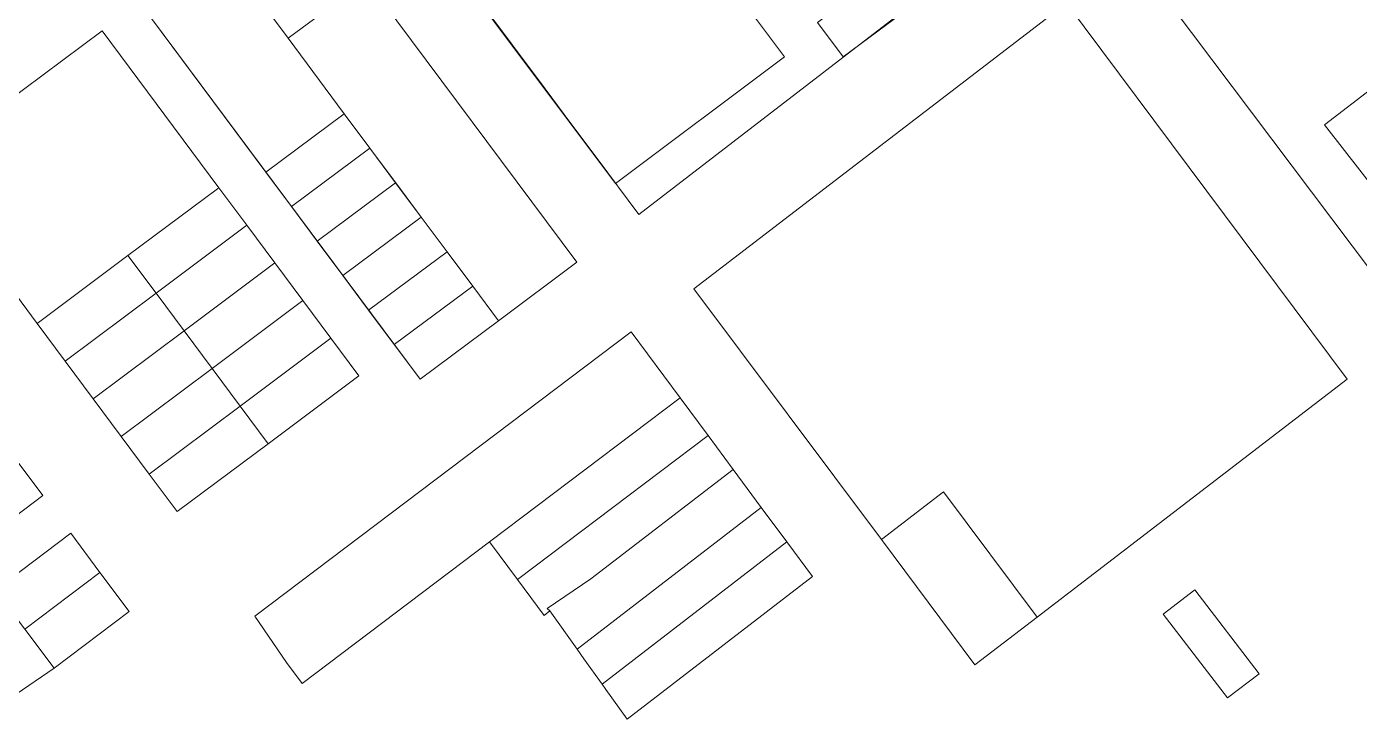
# Model space of a CAD drawing. Header units: metres. Extents: x 3873 to 16340, y -5213 to 3289.
# Drawn here: x 4429 to 4769.8, y 430.4 to 607.5 of the extents above; entities that cross this region are included whole.
import ezdxf

# ---------------------------------------------------------------- set-up
doc = ezdxf.new("R2010")
doc.units = ezdxf.units.M
doc.layers.add('CONTEXTO-MANZANAS', color=8, linetype='Continuous', lineweight=0, plot=False)
doc.layers.add('CONTEXTO-PARCELAS', color=9, linetype='Continuous', lineweight=0, plot=False)

msp = doc.modelspace()

# ---------------------------------------------------------------- linework, layer by layer
at = {"layer": 'CONTEXTO-MANZANAS'}
for points in [[(4608.92, 728.89), (4680.6, 632.65), (4585.55, 559.47), (4574.88, 573.78), (4568.15, 582.67), (4561.62, 591.58), (4553.28, 602.76), (4513.83, 655.68), (4608.92, 728.89)], [(4771.6, 671.67), (4783.6, 680.7), (4807.56, 698.73), (4854.81, 635.92), (4856.38, 635.67), (4858.25, 635.79), (4860.88, 635.1), (4862.72, 632.57), (4876.81, 614.2), (4880, 610.01), (4882.31, 606.98), (4882.47, 606.79), (4855, 585.79), (4843.06, 576.7), (4831.13, 567.57), (4823.13, 561.47), (4815.13, 555.35), (4806.5, 548.79), (4794.28, 539.48), (4783.28, 531.07), (4711.5, 626.45), (4759.63, 662.67), (4771.6, 671.67)], [(4498.03, 643.48), (4515.95, 619.42), (4569.69, 547.23), (4549.64, 532.3), (4529.61, 517.34), (4457.94, 613.59), (4477.98, 628.55), (4488, 636.02), (4498.03, 643.48)], [(4694.88, 613.48), (4766.72, 517.35), (4687.38, 456.48), (4671.5, 444.32), (4647.57, 476.35), (4599.66, 540.42), (4694.88, 613.48)], [(4448.33, 606.41), (4478.18, 566.3), (4485.35, 556.68), (4492.51, 547.05), (4499.68, 537.42), (4506.84, 527.8), (4514.01, 518.17), (4490.77, 500.82), (4467.53, 483.48), (4460.36, 493.1), (4453.2, 502.73), (4446.03, 512.36), (4438.87, 521.98), (4431.7, 531.61), (4413.79, 555.67), (4401.85, 571.72), (4418.12, 583.86), (4448.33, 606.41)]]:
    msp.add_lwpolyline(points, dxfattribs=at)
at = {"layer": 'CONTEXTO-PARCELAS'}
for points in [[(4572.47, 666.97), (4622.82, 599.72), (4579.59, 567.36), (4529.24, 634.6), (4543.53, 645.3), (4552.47, 652), (4561.36, 658.61), (4572.47, 666.97)], [(4572.47, 666.97), (4622.82, 599.72), (4579.59, 567.36), (4529.24, 634.6), (4543.53, 645.3), (4552.47, 652), (4561.36, 658.61), (4572.47, 666.97)], [(4783.28, 531.07), (4711.5, 626.45), (4759.63, 662.67), (4798.31, 611.2), (4783.35, 599.67), (4773.72, 592.23), (4760.88, 582.35), (4794.28, 539.48), (4783.28, 531.07)], [(4783.28, 531.07), (4711.5, 626.45), (4759.63, 662.67), (4798.31, 611.2), (4783.35, 599.67), (4773.72, 592.23), (4760.88, 582.35), (4794.28, 539.48), (4783.28, 531.07)], [(4477.99, 628.52), (4488, 636.02), (4505.92, 611.95), (4495.89, 604.49), (4477.99, 628.52)], [(4477.99, 628.52), (4488, 636.02), (4505.92, 611.95), (4495.89, 604.49), (4477.99, 628.52)], [(4490.19, 570.28), (4457.94, 613.59), (4477.99, 628.52), (4495.89, 604.49), (4510.24, 585.21), (4490.19, 570.28)], [(4490.19, 570.28), (4457.94, 613.59), (4477.99, 628.52), (4495.89, 604.49), (4510.24, 585.21), (4490.19, 570.28)], [(4652.84, 624.7), (4659.43, 615.89), (4637.82, 599.71), (4631.22, 608.52), (4652.84, 624.7)], [(4652.84, 624.7), (4659.43, 615.89), (4637.82, 599.71), (4631.22, 608.52), (4652.84, 624.7)], [(4495.89, 604.49), (4505.92, 611.95), (4515.95, 619.42), (4569.69, 547.23), (4549.66, 532.27), (4543.09, 541.1), (4536.52, 549.92), (4529.95, 558.74), (4523.39, 567.56), (4516.81, 576.39), (4510.24, 585.21), (4495.89, 604.49)], [(4495.89, 604.49), (4505.92, 611.95), (4515.95, 619.42), (4569.69, 547.23), (4549.66, 532.27), (4543.09, 541.1), (4536.52, 549.92), (4529.95, 558.74), (4523.39, 567.56), (4516.81, 576.39), (4510.24, 585.21), (4495.89, 604.49)], [(4663.44, 488.54), (4647.57, 476.35), (4599.66, 540.42), (4694.88, 613.48), (4766.72, 517.35), (4687.38, 456.48), (4663.44, 488.54)], [(4663.44, 488.54), (4647.57, 476.35), (4599.66, 540.42), (4694.88, 613.48), (4766.72, 517.35), (4687.38, 456.48), (4663.44, 488.54)], [(4663.44, 488.54), (4647.57, 476.35), (4599.66, 540.42), (4694.88, 613.48), (4766.72, 517.35), (4687.38, 456.48), (4663.44, 488.54)], [(4413.79, 555.67), (4418.12, 583.86), (4448.33, 606.41), (4478.18, 566.3), (4454.94, 548.96), (4431.7, 531.61), (4413.79, 555.67)], [(4413.79, 555.67), (4418.12, 583.86), (4448.33, 606.41), (4478.18, 566.3), (4454.94, 548.96), (4431.7, 531.61), (4413.79, 555.67)], [(4413.79, 555.67), (4418.12, 583.86), (4448.33, 606.41), (4478.18, 566.3), (4454.94, 548.96), (4431.7, 531.61), (4413.79, 555.67)], [(4794.28, 539.48), (4760.88, 582.35), (4773.72, 592.23), (4806.5, 548.79), (4794.28, 539.48)], [(4794.28, 539.48), (4760.88, 582.35), (4773.72, 592.23), (4806.5, 548.79), (4794.28, 539.48)], [(4496.76, 561.46), (4490.19, 570.28), (4510.24, 585.21), (4516.81, 576.39), (4496.76, 561.46)], [(4496.76, 561.46), (4490.19, 570.28), (4510.24, 585.21), (4516.81, 576.39), (4496.76, 561.46)], [(4503.33, 552.63), (4496.76, 561.46), (4516.81, 576.39), (4523.38, 567.56), (4503.33, 552.63)], [(4503.33, 552.63), (4496.76, 561.46), (4516.81, 576.39), (4523.38, 567.56), (4503.33, 552.63)], [(4485.35, 556.68), (4462.11, 539.33), (4454.94, 548.96), (4478.18, 566.3), (4485.35, 556.68)], [(4485.35, 556.68), (4462.11, 539.33), (4454.94, 548.96), (4478.18, 566.3), (4485.35, 556.68)], [(4485.35, 556.68), (4462.11, 539.33), (4454.94, 548.96), (4478.18, 566.3), (4485.35, 556.68)], [(4509.9, 543.81), (4503.33, 552.63), (4523.38, 567.56), (4529.95, 558.74), (4509.9, 543.81)], [(4509.9, 543.81), (4503.33, 552.63), (4523.38, 567.56), (4529.95, 558.74), (4509.9, 543.81)], [(4492.51, 547.05), (4469.27, 529.7), (4462.11, 539.33), (4485.35, 556.68), (4492.51, 547.05)], [(4492.51, 547.05), (4469.27, 529.7), (4462.11, 539.33), (4485.35, 556.68), (4492.51, 547.05)], [(4492.51, 547.05), (4469.27, 529.7), (4462.11, 539.33), (4485.35, 556.68), (4492.51, 547.05)], [(4516.47, 534.99), (4509.9, 543.81), (4529.95, 558.74), (4536.52, 549.92), (4516.47, 534.99)], [(4516.47, 534.99), (4509.9, 543.81), (4529.95, 558.74), (4536.52, 549.92), (4516.47, 534.99)], [(4431.7, 531.61), (4454.94, 548.96), (4462.11, 539.33), (4438.87, 521.98), (4431.7, 531.61)], [(4431.7, 531.61), (4454.94, 548.96), (4462.11, 539.33), (4438.87, 521.98), (4431.7, 531.61)], [(4431.7, 531.61), (4454.94, 548.96), (4462.11, 539.33), (4438.87, 521.98), (4431.7, 531.61)], [(4523.04, 526.17), (4516.47, 534.99), (4536.52, 549.92), (4543.09, 541.1), (4523.04, 526.17)], [(4523.04, 526.17), (4516.47, 534.99), (4536.52, 549.92), (4543.09, 541.1), (4523.04, 526.17)], [(4499.68, 537.42), (4476.44, 520.08), (4469.27, 529.7), (4492.51, 547.05), (4499.68, 537.42)], [(4499.68, 537.42), (4476.44, 520.08), (4469.27, 529.7), (4492.51, 547.05), (4499.68, 537.42)], [(4499.68, 537.42), (4476.44, 520.08), (4469.27, 529.7), (4492.51, 547.05), (4499.68, 537.42)], [(4438.87, 521.98), (4462.11, 539.33), (4469.27, 529.7), (4446.03, 512.36), (4438.87, 521.98)], [(4438.87, 521.98), (4462.11, 539.33), (4469.27, 529.7), (4446.03, 512.36), (4438.87, 521.98)], [(4438.87, 521.98), (4462.11, 539.33), (4469.27, 529.7), (4446.03, 512.36), (4438.87, 521.98)], [(4529.61, 517.34), (4523.04, 526.17), (4543.09, 541.1), (4549.66, 532.27), (4529.61, 517.34)], [(4529.61, 517.34), (4523.04, 526.17), (4543.09, 541.1), (4549.66, 532.27), (4529.61, 517.34)], [(4506.84, 527.8), (4483.6, 510.45), (4476.44, 520.08), (4499.68, 537.42), (4506.84, 527.8)], [(4506.84, 527.8), (4483.6, 510.45), (4476.44, 520.08), (4499.68, 537.42), (4506.84, 527.8)], [(4506.84, 527.8), (4483.6, 510.45), (4476.44, 520.08), (4499.68, 537.42), (4506.84, 527.8)], [(4446.03, 512.36), (4469.27, 529.7), (4476.44, 520.08), (4453.2, 502.73), (4446.03, 512.36)], [(4446.03, 512.36), (4469.27, 529.7), (4476.44, 520.08), (4453.2, 502.73), (4446.03, 512.36)], [(4446.03, 512.36), (4469.27, 529.7), (4476.44, 520.08), (4453.2, 502.73), (4446.03, 512.36)], [(4499.49, 439.58), (4495.5, 444.95), (4487.41, 456.76), (4583.63, 529.48), (4596.12, 512.6), (4547.36, 475.75), (4499.49, 439.58)], [(4499.49, 439.58), (4495.5, 444.95), (4487.41, 456.76), (4583.63, 529.48), (4596.12, 512.6), (4547.36, 475.75), (4499.49, 439.58)], [(4499.49, 439.58), (4495.5, 444.95), (4487.41, 456.76), (4583.63, 529.48), (4596.12, 512.6), (4547.36, 475.75), (4499.49, 439.58)], [(4514.01, 518.17), (4490.77, 500.82), (4483.6, 510.45), (4506.84, 527.8), (4514.01, 518.17)], [(4514.01, 518.17), (4490.77, 500.82), (4483.6, 510.45), (4506.84, 527.8), (4514.01, 518.17)], [(4514.01, 518.17), (4490.77, 500.82), (4483.6, 510.45), (4506.84, 527.8), (4514.01, 518.17)], [(4453.2, 502.73), (4476.44, 520.08), (4483.6, 510.45), (4460.36, 493.1), (4453.2, 502.73)], [(4453.2, 502.73), (4476.44, 520.08), (4483.6, 510.45), (4460.36, 493.1), (4453.2, 502.73)], [(4453.2, 502.73), (4476.44, 520.08), (4483.6, 510.45), (4460.36, 493.1), (4453.2, 502.73)], [(4547.36, 475.75), (4596.12, 512.6), (4603.26, 502.96), (4554.52, 466.12), (4547.36, 475.75)], [(4547.36, 475.75), (4596.12, 512.6), (4603.26, 502.96), (4554.52, 466.12), (4547.36, 475.75)], [(4547.36, 475.75), (4596.12, 512.6), (4603.26, 502.96), (4554.52, 466.12), (4547.36, 475.75)], [(4460.36, 493.1), (4483.6, 510.45), (4490.77, 500.82), (4467.53, 483.48), (4460.36, 493.1)], [(4460.36, 493.1), (4483.6, 510.45), (4490.77, 500.82), (4467.53, 483.48), (4460.36, 493.1)], [(4460.36, 493.1), (4483.6, 510.45), (4490.77, 500.82), (4467.53, 483.48), (4460.36, 493.1)], [(4603.26, 502.96), (4609.72, 494.23), (4573.28, 466.29), (4562.13, 458.73), (4562.82, 458.1), (4561.33, 456.97), (4554.52, 466.12), (4603.26, 502.96)], [(4603.26, 502.96), (4609.72, 494.23), (4573.28, 466.29), (4562.13, 458.73), (4562.82, 458.1), (4561.33, 456.97), (4554.52, 466.12), (4603.26, 502.96)], [(4603.26, 502.96), (4609.72, 494.23), (4573.28, 466.29), (4562.13, 458.73), (4562.82, 458.1), (4561.33, 456.97), (4554.52, 466.12), (4603.26, 502.96)], [(4407.1, 482.35), (4426.35, 496.7), (4433.13, 487.6), (4413.97, 473.14), (4407.1, 482.35)], [(4407.1, 482.35), (4426.35, 496.7), (4433.13, 487.6), (4413.97, 473.14), (4407.1, 482.35)], [(4573.28, 466.29), (4609.72, 494.23), (4616.85, 484.57), (4569.82, 448.32), (4562.82, 458.1), (4562.13, 458.73), (4573.28, 466.29)], [(4573.28, 466.29), (4609.72, 494.23), (4616.85, 484.57), (4569.82, 448.32), (4562.82, 458.1), (4562.13, 458.73), (4573.28, 466.29)], [(4573.28, 466.29), (4609.72, 494.23), (4616.85, 484.57), (4569.82, 448.32), (4562.82, 458.1), (4562.13, 458.73), (4573.28, 466.29)], [(4647.57, 476.35), (4663.44, 488.54), (4687.38, 456.48), (4671.5, 444.32), (4647.57, 476.35)], [(4647.57, 476.35), (4663.44, 488.54), (4687.38, 456.48), (4671.5, 444.32), (4647.57, 476.35)], [(4647.57, 476.35), (4663.44, 488.54), (4687.38, 456.48), (4671.5, 444.32), (4647.57, 476.35)], [(4576.19, 439.35), (4571.53, 445.89), (4569.82, 448.32), (4616.85, 484.57), (4623.38, 475.73), (4576.19, 439.35)], [(4576.19, 439.35), (4571.53, 445.89), (4569.82, 448.32), (4616.85, 484.57), (4623.38, 475.73), (4576.19, 439.35)], [(4576.19, 439.35), (4571.53, 445.89), (4569.82, 448.32), (4616.85, 484.57), (4623.38, 475.73), (4576.19, 439.35)], [(4440.3, 477.98), (4447.76, 467.95), (4428.53, 453.41), (4420.99, 463.38), (4440.3, 477.98)], [(4440.3, 477.98), (4447.76, 467.95), (4428.53, 453.41), (4420.99, 463.38), (4440.3, 477.98)], [(4577.13, 438.01), (4576.19, 439.35), (4623.38, 475.73), (4629.94, 466.89), (4582.6, 430.39), (4577.13, 438.01)], [(4577.13, 438.01), (4576.19, 439.35), (4623.38, 475.73), (4629.94, 466.89), (4582.6, 430.39), (4577.13, 438.01)], [(4577.13, 438.01), (4576.19, 439.35), (4623.38, 475.73), (4629.94, 466.89), (4582.6, 430.39), (4577.13, 438.01)], [(4428.53, 453.41), (4447.76, 467.95), (4455.21, 457.92), (4436.07, 443.44), (4428.53, 453.41)], [(4428.53, 453.41), (4447.76, 467.95), (4455.21, 457.92), (4436.07, 443.44), (4428.53, 453.41)], [(4727.74, 463.48), (4744.18, 442.06), (4736.08, 435.85), (4719.65, 457.27), (4727.74, 463.48)], [(4727.74, 463.48), (4744.18, 442.06), (4736.08, 435.85), (4719.65, 457.27), (4727.74, 463.48)], [(4426.33, 436.86), (4411.42, 456.15), (4420.99, 463.38), (4428.53, 453.41), (4436.07, 443.44), (4426.33, 436.86)], [(4426.33, 436.86), (4411.42, 456.15), (4420.99, 463.38), (4428.53, 453.41), (4436.07, 443.44), (4426.33, 436.86)]]:
    msp.add_lwpolyline(points, dxfattribs=at)

doc.saveas('drawing.dxf')
